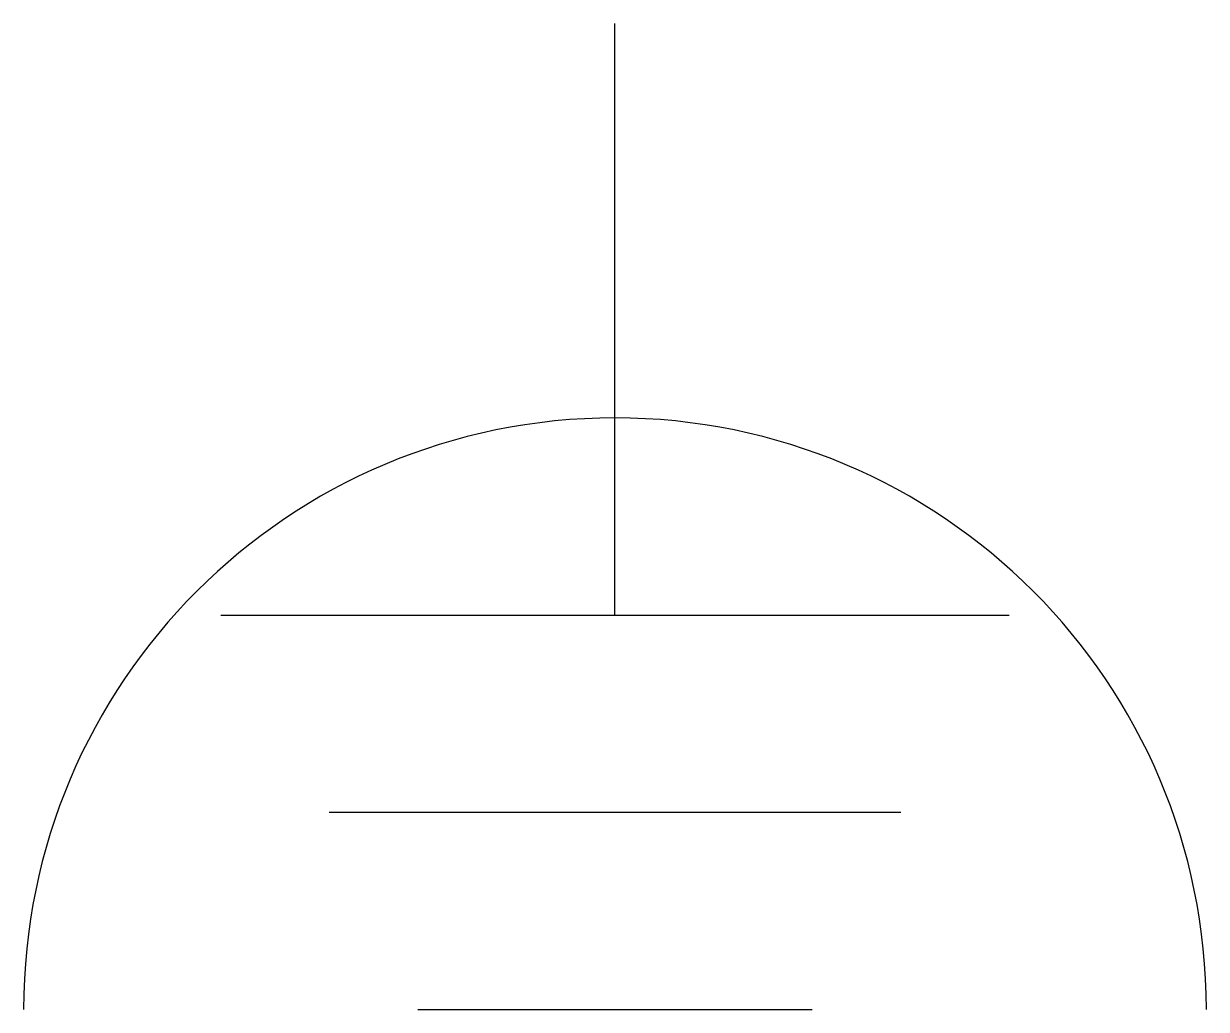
# Model space of a CAD drawing. Header units: millimetres. Extents: x 1.25 to 8.75, y 1.25 to 7.5.
import ezdxf

# ---------------------------------------------------------------- set-up
doc = ezdxf.new("R2010")
doc.units = ezdxf.units.MM
doc.layers.get('0').update_dxf_attribs({"lineweight": 25, "true_color": 0xffffff})

msp = doc.modelspace()

# ---------------------------------------------------------------- linework, layer by layer
for p, q in [((5, 3.75), (5, 7.5)), ((2.5, 3.75), (7.5, 3.75)), ((3.1874, 2.5), (6.8126, 2.5)), ((3.75, 1.25), (6.25, 1.25))]:
    msp.add_line(p, q)
msp.add_arc((5, 1.25), 3.75, 0, 180)

doc.saveas('drawing.dxf')
